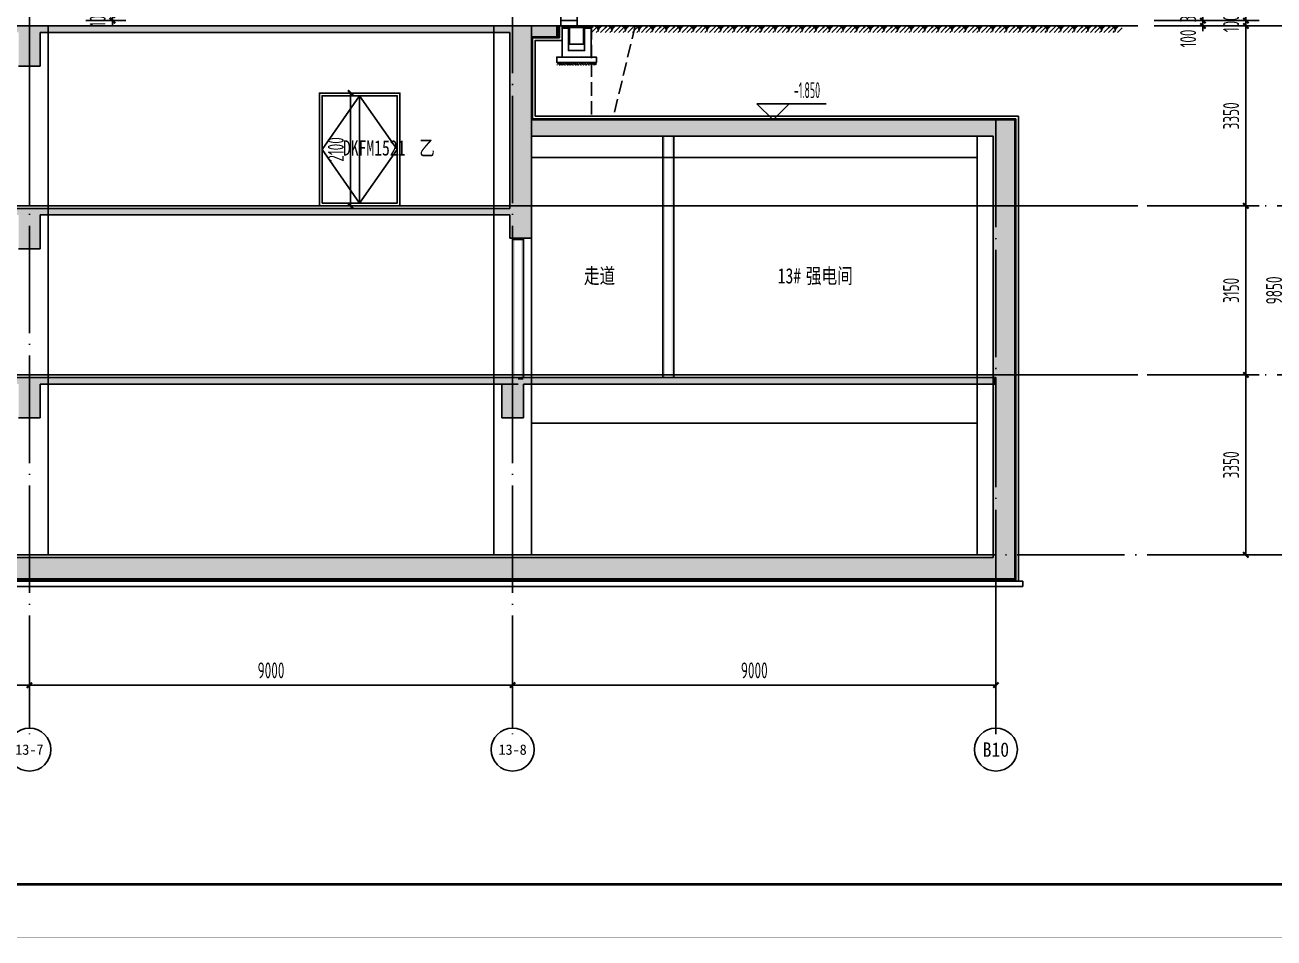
# Model space of a CAD drawing. Extents: x -19968 to 86481, y -139706 to -66979.
# Drawn here: x 48618 to 71880, y -139706 to -122702 of the extents above; entities that cross this region are included whole.
import ezdxf
from ezdxf.enums import TextEntityAlignment as Align

# ---------------------------------------------------------------- set-up
doc = ezdxf.new("R2010")
doc.units = 0
doc.header["$LTSCALE"] = 1000
doc.header["$MEASUREMENT"] = 0
doc.linetypes.add('DASH', pattern=[0.35, 0.25, -0.1])
doc.linetypes.add('DOTE', pattern=[2.42, 2, -0.2, 0.02, -0.2])
for name, color, linetype in [('01-标注_尺寸', 124, 'Continuous'), ('01-标注_标高', 200, 'Continuous'), ('01-标注_轴线坐标', 132, 'Continuous'), ('02-TEXT_房间', 7, 'Continuous'), ('02-TEXT_标注', 130, 'Continuous'), ('02-TEXT_轴号', 7, 'Continuous'), ('05-填充_天正', 26, 'Continuous'), ('A-C_玻璃幕墙', 140, 'Continuous'), ('A-C_门', 150, 'Continuous'), ('A-SUR_保温', 222, 'Continuous'), ('A-SUR_看线', 231, 'Continuous'), ('A-SUR_面层', 191, 'Continuous'), ('A-TECH_结构', 21, 'Continuous'), ('A_STR-砌块墙', 121, 'Continuous'), ('A_STR-砼墙', 51, 'Continuous'), ('AXIS_TEXT', 7, 'Continuous'), ('PUB_WALL', 9, 'Continuous'), ('构造物', 145, 'Continuous')]:
    doc.layers.add(name, color=color, linetype=linetype)
doc.layers.add('04-不打印_辅助线', color=165, linetype='Continuous', plot=False)
doc.layers.add('DIM_MODI', color=2, linetype='Continuous', plot=False)
doc.styles.add('_TCH_AXIS', font='STXIHEI_0.TTF', dxfattribs={"width": 0.75})
doc.styles.add('_TCH_DIM', font='ros1.shx', dxfattribs={"width": 0.75, "bigfont": 'jd.shx'})
doc.styles.add('_TCH_DIM_T3', font='ros1.shx', dxfattribs={"width": 0.705882, "bigfont": 'jd.shx'})
doc.styles.add('COMPLEX', font='COMPLEX')
doc.styles.get("Standard").update_dxf_attribs({"font": 'STXIHEI_0.TTF', "width": 0.75})
doc.dimstyles.new('_TCH_ARCH&&100', dxfattribs={"dimtxt": 297.5, "dimasz": 100, "dimexe": 250, "dimexo": 300, "dimgap": 126.25, "dimtad": 1, "dimdec": 0, "dimzin": 0, "dimdsep": 46, "dimtxsty": '_TCH_DIM_T3', "dimblk": 'ARCHTICK', "dimcen": 0.09, "dimclrt": 7, "dimazin": 2, "dimtfac": 1, "dimtdec": 0, "dimtix": 1, "dimtmove": 2, "dimatfit": 3, "dimfxl": 0, "dimtolj": 1, "dimtzin": 0, "dimarcsym": 0})
pattern_1 = [(45, (4697.017, 670), (-17.96051, 17.96051), []), (45, (4714.977, 670), (-17.96051, 17.96051), [12.7, -6.35])]

# ---------------------------------------------------------------- blocks, each defined once
blk = doc.blocks.new('图框-A1+1-4')
for points, const_width in [([(0, 0), (1051, 0), (1051, 594), (0, 594)], 0.05), ([(976, 584), (25, 584), (25, 10), (976, 10)], 0.5)]:
    blk.add_lwpolyline(points, close=True, dxfattribs=dict(const_width=const_width))
blk = doc.blocks.new('dartt')
at = {"transparency": 33554641}
h = blk.add_hatch(dxfattribs=at)
h.set_pattern_fill('ANSI32', color=26)
h.set_pattern_definition([(45, (1294.211, 122.3605), (-3.367596, 3.367596), []), (45, (1296.4563, 122.3605), (-3.367596, 3.367596), [])])
edge = h.paths.add_edge_path()
edge.add_arc((0, 21), 4, 0, 90)
edge.add_line((0, 25), (0, 0))
edge.add_line((0, 0), (25, 0))
edge.add_arc((21, 0), 4, 0, 90)
edge.add_line((21, 4), (4, 4))
edge.add_line((4, 4), (4, 21))
blk.add_lwpolyline([(0, 25), (0, 0), (25, 0)])
blk.add_lwpolyline([(0, 25), (0, 25, -0.414214), (4, 21), (4, 4), (21, 4, -0.414214), (25, 0), (25, 0)], format="xyb")
blk = doc.blocks.new('$LinePat$素土夯实')
at = {"color": 0}
for p, q in [((0, -210), (210, 0)), ((120, -300), (420, 0)), ((420, 0), (608, -188)), ((495, -300), (795, 0)), ((615, 0), (705, -90)), ((210, -210), (300, -300)), ((315, -105), (502, -293)), ((705, -300), (795, -210))]:
    blk.add_line(p, q, dxfattribs=at)
blk = doc.blocks.new('drsrtg')
at = {"layer": '05-填充_天正'}
h = blk.add_hatch(dxfattribs=at)
h.set_pattern_fill('ANSI33', color=256, scale=8)
h.set_pattern_definition([(45, (4711.517, 670), (-17.96051, 17.96051), []), (45, (4729.477, 670), (-17.96051, 17.96051), [12.7, -6.35])])
h.paths.add_polyline_path([(-608, 580), (-608, 550), (-513, 550), (-513, 580)])
h = blk.add_hatch(dxfattribs=at)
h.set_pattern_fill('ANSI33', color=256, scale=8)
h.set_pattern_definition(pattern_1)
h.paths.add_polyline_path([(-448, 550), (-448, 580), (-498, 580), (-498, 550)])
h = blk.add_hatch(dxfattribs=at)
h.set_pattern_fill('ANSI33', color=256, scale=8)
h.set_pattern_definition(pattern_1)
h.paths.add_polyline_path([(-383, 550), (-383, 580), (-433, 580), (-433, 550)])
h = blk.add_hatch(dxfattribs=at)
h.set_pattern_fill('ANSI33', color=256, scale=8)
h.set_pattern_definition(pattern_1)
h.paths.add_polyline_path([(-318, 550), (-318, 580), (-368, 580), (-368, 550)])
h = blk.add_hatch(dxfattribs=at)
h.set_pattern_fill('ANSI33', color=256, scale=8)
h.set_pattern_definition(pattern_1)
h.paths.add_polyline_path([(-253, 550), (-253, 580), (-303, 580), (-303, 550)])
h = blk.add_hatch(dxfattribs=at)
h.set_pattern_fill('ANSI33', color=256, scale=8)
h.set_pattern_definition([(45, (4721.517, 670), (-17.96051, 17.96051), []), (45, (4739.477, 670), (-17.96051, 17.96051), [12.7, -6.35])])
h.paths.add_polyline_path([(-108, 550), (-108, 580), (-238, 580), (-238, 550)])
blk.add_lwpolyline([(-500, 550), (-500, 240), (-240, 240), (-240, 550)], dxfattribs=at)
at = {"layer": 'A-SUR_面层'}
for p, q in [((-108, 580), (-608, 580)), ((-608, 550), (-608, 580)), ((-108, 550), (-608, 550)), ((-513, 550), (-513, 580)), ((-498, 550), (-498, 580)), ((-448, 550), (-448, 580)), ((-433, 550), (-433, 580)), ((-383, 550), (-383, 580)), ((-368, 550), (-368, 580)), ((-318, 550), (-318, 580)), ((-303, 550), (-303, 580)), ((-253, 550), (-253, 580)), ((-238, 550), (-238, 580)), ((-108, 550), (-108, 580))]:
    blk.add_line(p, q, dxfattribs=at)
at = {"layer": 'A_STR-砌块墙'}
for points in [[(-640, 540), (-520, 540), (-520, 120), (-220, 120), (-220, 540), (-100, 540), (-100, 0), (-640, 0), (-640, 540)], [(-100, 0), (-740, 0), (-740, -100), (0, -100), (0, 0), (-520, 0)]]:
    blk.add_lwpolyline(points, dxfattribs=at)
at = {"layer": 'A-SUR_看线', "xscale": -0.1861635220123852, "yscale": 0.1666666666666667, "zscale": 0.1666666666666667}
for p in [(-592, -100), (-444, -100), (-296, -100), (-148, -100), (0, -100)]:
    blk.add_blockref('$LinePat$素土夯实', p, dxfattribs=at)
at = {"layer": '构造物', "linetype": 'DASH', "ltscale": 0.2}
blk.add_blockref('dartt', (-620, 540), dxfattribs=at)
at = {"layer": '构造物', "linetype": 'DASH', "ltscale": 0.2, "xscale": -1}
blk.add_blockref('dartt', (-100, 540), dxfattribs=at)
blk = doc.blocks.new('_AXISO')
blk.add_circle((0, 0), 0.5)
at = {"layer": 'AXIS_TEXT', "style": 'COMPLEX', "width": 1.041667}
blk.add_attdef('A', text='', height=0.56, dxfattribs=at).set_placement((-0.25, -0.28), (0.25, -0.28), align=Align.FIT)
blk = doc.blocks.new('_ArchTick')
at = {"color": 0, "linetype": 'ByBlock', "const_width": 0.4}
blk.add_lwpolyline([(-0.5, -0.5), (0.5, 0.5)], dxfattribs=at)
blk = doc.blocks.new('*D67')
at = {"layer": '01-标注_轴线坐标', "color": 0, "lineweight": -2, "transparency": 16777216}
for p, q in [((39700, -134253), (39700, -135247)), ((48700, -134253), (48700, -135247)), ((39700, -134997), (48700, -134997))]:
    blk.add_line(p, q, dxfattribs=at)
at = {"layer": 'Defpoints', "color": 0, "transparency": 16777216}
for p in [(39700, -133953), (48700, -133953), (48700, -134997)]:
    blk.add_point(p, dxfattribs=at)
at = {"layer": '01-标注_轴线坐标', "color": 0, "lineweight": -2, "transparency": 16777216, "xscale": 100, "yscale": 100, "zscale": 100, "rotation": 180}
blk.add_blockref('_ArchTick', (39700, -134997), dxfattribs=at)
at = {"layer": '01-标注_轴线坐标', "color": 0, "lineweight": -2, "transparency": 16777216, "xscale": 100, "yscale": 100, "zscale": 100}
blk.add_blockref('_ArchTick', (48700, -134997), dxfattribs=at)
at = {"layer": '01-标注_轴线坐标', "color": 7, "transparency": 16777216, "insert": (44200, -134722), "char_height": 297.5, "attachment_point": 5, "style": '_TCH_DIM_T3'}
blk.add_mtext('\\A1;9000', dxfattribs=at)
blk = doc.blocks.new('*D68')
at = {"layer": '01-标注_轴线坐标', "color": 0, "lineweight": -2, "transparency": 16777216}
for p, q in [((48700, -134253), (48700, -135247)), ((57700, -134253), (57700, -135247)), ((48700, -134997), (57700, -134997))]:
    blk.add_line(p, q, dxfattribs=at)
at = {"layer": 'Defpoints', "color": 0, "transparency": 16777216}
for p in [(48700, -133953), (57700, -133953), (57700, -134997)]:
    blk.add_point(p, dxfattribs=at)
at = {"layer": '01-标注_轴线坐标', "color": 0, "lineweight": -2, "transparency": 16777216, "xscale": 100, "yscale": 100, "zscale": 100, "rotation": 180}
blk.add_blockref('_ArchTick', (48700, -134997), dxfattribs=at)
at = {"layer": '01-标注_轴线坐标', "color": 0, "lineweight": -2, "transparency": 16777216, "xscale": 100, "yscale": 100, "zscale": 100}
blk.add_blockref('_ArchTick', (57700, -134997), dxfattribs=at)
at = {"layer": '01-标注_轴线坐标', "color": 7, "transparency": 16777216, "insert": (53200, -134722), "char_height": 297.5, "attachment_point": 5, "style": '_TCH_DIM_T3'}
blk.add_mtext('\\A1;9000', dxfattribs=at)
blk = doc.blocks.new('*D69')
at = {"layer": '01-标注_轴线坐标', "color": 0, "lineweight": -2, "transparency": 16777216}
for p, q in [((57700, -134253), (57700, -135247)), ((66700, -134253), (66700, -135247)), ((57700, -134997), (66700, -134997))]:
    blk.add_line(p, q, dxfattribs=at)
at = {"layer": 'Defpoints', "color": 0, "transparency": 16777216}
for p in [(57700, -133953), (66700, -133953), (66700, -134997)]:
    blk.add_point(p, dxfattribs=at)
at = {"layer": '01-标注_轴线坐标', "color": 0, "lineweight": -2, "transparency": 16777216, "xscale": 100, "yscale": 100, "zscale": 100, "rotation": 180}
blk.add_blockref('_ArchTick', (57700, -134997), dxfattribs=at)
at = {"layer": '01-标注_轴线坐标', "color": 0, "lineweight": -2, "transparency": 16777216, "xscale": 100, "yscale": 100, "zscale": 100}
blk.add_blockref('_ArchTick', (66700, -134997), dxfattribs=at)
at = {"layer": '01-标注_轴线坐标', "color": 7, "transparency": 16777216, "insert": (62200, -134722), "char_height": 297.5, "attachment_point": 5, "style": '_TCH_DIM_T3'}
blk.add_mtext('\\A1;9000', dxfattribs=at)
blk = doc.blocks.new('*D70')
at = {"layer": '01-标注_轴线坐标', "color": 0, "lineweight": -2, "transparency": 16777216}
for p, q in [((69645, -129220), (71605, -129220)), ((71355, -132570), (71355, -129220)), ((69645, -132570), (71605, -132570))]:
    blk.add_line(p, q, dxfattribs=at)
at = {"layer": 'Defpoints', "color": 0, "transparency": 16777216}
for p in [(69345, -129220), (71355, -129220), (69345, -132570)]:
    blk.add_point(p, dxfattribs=at)
at = {"layer": '01-标注_轴线坐标', "color": 0, "lineweight": -2, "transparency": 16777216, "xscale": 100, "yscale": 100, "zscale": 100}
for p, rotation in [((71355, -129220), 90), ((71355, -132570), 270)]:
    blk.add_blockref('_ArchTick', p, dxfattribs=dict(at, rotation=rotation))
at = {"layer": '01-标注_轴线坐标', "color": 7, "transparency": 16777216, "insert": (71080, -130895), "char_height": 297.5, "attachment_point": 5, "rotation": 90, "style": '_TCH_DIM_T3'}
blk.add_mtext('\\A1;3350', dxfattribs=at)
blk = doc.blocks.new('*D71')
at = {"layer": '01-标注_轴线坐标', "color": 0, "lineweight": -2, "transparency": 16777216}
for p, q in [((69645, -126070), (71605, -126070)), ((71355, -129220), (71355, -126070)), ((69645, -129220), (71605, -129220))]:
    blk.add_line(p, q, dxfattribs=at)
at = {"layer": 'Defpoints', "color": 0, "transparency": 16777216}
for p in [(69345, -126070), (71355, -126070), (69345, -129220)]:
    blk.add_point(p, dxfattribs=at)
at = {"layer": '01-标注_轴线坐标', "color": 0, "lineweight": -2, "transparency": 16777216, "xscale": 100, "yscale": 100, "zscale": 100}
for p, rotation in [((71355, -126070), 90), ((71355, -129220), 270)]:
    blk.add_blockref('_ArchTick', p, dxfattribs=dict(at, rotation=rotation))
at = {"layer": '01-标注_轴线坐标', "color": 7, "transparency": 16777216, "insert": (71080, -127645), "char_height": 297.5, "attachment_point": 5, "rotation": 90, "style": '_TCH_DIM_T3'}
blk.add_mtext('\\A1;3150', dxfattribs=at)
blk = doc.blocks.new('*D72')
at = {"layer": '01-标注_轴线坐标', "color": 0, "lineweight": -2, "transparency": 16777216}
for p, q in [((69645, -122720), (71605, -122720)), ((71355, -126070), (71355, -122720)), ((69645, -126070), (71605, -126070))]:
    blk.add_line(p, q, dxfattribs=at)
at = {"layer": 'Defpoints', "color": 0, "transparency": 16777216}
for p in [(69345, -122720), (71355, -122720), (69345, -126070)]:
    blk.add_point(p, dxfattribs=at)
at = {"layer": '01-标注_轴线坐标', "color": 0, "lineweight": -2, "transparency": 16777216, "xscale": 100, "yscale": 100, "zscale": 100}
for p, rotation in [((71355, -122720), 90), ((71355, -126070), 270)]:
    blk.add_blockref('_ArchTick', p, dxfattribs=dict(at, rotation=rotation))
at = {"layer": '01-标注_轴线坐标', "color": 7, "transparency": 16777216, "insert": (71080, -124395), "char_height": 297.5, "attachment_point": 5, "rotation": 90, "style": '_TCH_DIM_T3'}
blk.add_mtext('\\A1;3350', dxfattribs=at)
blk = doc.blocks.new('*D73')
at = {"layer": '01-标注_轴线坐标', "color": 0, "lineweight": -2, "transparency": 16777216}
for p, q in [((71355, -122620), (71355, -122520)), ((69645, -122620), (71605, -122620)), ((69645, -122720), (71605, -122720)), ((71355, -122720), (71355, -122620)), ((71355, -122720), (71355, -122820))]:
    blk.add_line(p, q, dxfattribs=at)
at = {"layer": 'Defpoints', "color": 0, "transparency": 16777216}
for p in [(69345, -122620), (69345, -122720), (71355, -122620)]:
    blk.add_point(p, dxfattribs=at)
at = {"layer": '01-标注_轴线坐标', "color": 0, "lineweight": -2, "transparency": 16777216, "xscale": 100, "yscale": 100, "zscale": 100}
for p, rotation in [((71355, -122620), 270), ((71355, -122720), 90)]:
    blk.add_blockref('_ArchTick', p, dxfattribs=dict(at, rotation=rotation))
at = {"layer": '01-标注_轴线坐标', "color": 7, "transparency": 16777216, "insert": (71080, -122670), "char_height": 297.5, "attachment_point": 5, "rotation": 90, "style": '_TCH_DIM_T3'}
blk.add_mtext('\\A1;100', dxfattribs=at)
blk = doc.blocks.new('*D77')
at = {"layer": '01-标注_轴线坐标', "color": 0, "lineweight": -2, "transparency": 16777216}
for p, q in [((70445, -122720), (72405, -122720)), ((72155, -132570), (72155, -122720)), ((70445, -132570), (72405, -132570))]:
    blk.add_line(p, q, dxfattribs=at)
at = {"layer": 'Defpoints', "color": 0, "transparency": 16777216}
for p in [(70145, -122720), (72155, -122720), (70145, -132570)]:
    blk.add_point(p, dxfattribs=at)
at = {"layer": '01-标注_轴线坐标', "color": 0, "lineweight": -2, "transparency": 16777216, "xscale": 100, "yscale": 100, "zscale": 100}
for p, rotation in [((72155, -122720), 90), ((72155, -132570), 270)]:
    blk.add_blockref('_ArchTick', p, dxfattribs=dict(at, rotation=rotation))
at = {"layer": '01-标注_轴线坐标', "color": 7, "transparency": 16777216, "insert": (71880, -127645), "char_height": 297.5, "attachment_point": 5, "rotation": 90, "style": '_TCH_DIM_T3'}
blk.add_mtext('\\A1;9850', dxfattribs=at)
blk = doc.blocks.new('*D78')
at = {"layer": '01-标注_轴线坐标', "color": 0, "lineweight": -2, "transparency": 16777216}
for p, q in [((70445, -111920), (72405, -111920)), ((72155, -122720), (72155, -111920)), ((70445, -122720), (72405, -122720))]:
    blk.add_line(p, q, dxfattribs=at)
at = {"layer": 'Defpoints', "color": 0, "transparency": 16777216}
for p in [(70145, -111920), (72155, -111920), (70145, -122720)]:
    blk.add_point(p, dxfattribs=at)
at = {"layer": '01-标注_轴线坐标', "color": 0, "lineweight": -2, "transparency": 16777216, "xscale": 100, "yscale": 100, "zscale": 100}
for p, rotation in [((72155, -111920), 90), ((72155, -122720), 270)]:
    blk.add_blockref('_ArchTick', p, dxfattribs=dict(at, rotation=rotation))
at = {"layer": '01-标注_轴线坐标', "color": 7, "transparency": 16777216, "insert": (71880, -117320), "char_height": 297.5, "attachment_point": 5, "rotation": 90, "style": '_TCH_DIM_T3'}
blk.add_mtext('\\A1;10800', dxfattribs=at)
blk = doc.blocks.new('*D93')
at = {"layer": '01-标注_尺寸', "color": 0, "lineweight": -2, "transparency": 16777216}
for p, q in [((70555, -122620), (70555, -122520)), ((69949, -122620), (70805, -122620)), ((69949, -122720), (70805, -122720)), ((70555, -122720), (70555, -122620)), ((70555, -122720), (70555, -122820))]:
    blk.add_line(p, q, dxfattribs=at)
at = {"layer": 'Defpoints', "color": 0, "transparency": 16777216}
for p in [(69649, -122620), (69649, -122720), (70555, -122620)]:
    blk.add_point(p, dxfattribs=at)
at = {"layer": '01-标注_尺寸', "color": 0, "lineweight": -2, "transparency": 16777216, "xscale": 100, "yscale": 100, "zscale": 100}
for p, rotation in [((70555, -122620), 270), ((70555, -122720), 90)]:
    blk.add_blockref('_ArchTick', p, dxfattribs=dict(at, rotation=rotation))
at = {"layer": '01-标注_尺寸', "color": 7, "transparency": 16777216, "insert": (70280, -122954), "char_height": 297.5, "attachment_point": 5, "rotation": 90, "style": '_TCH_DIM_T3'}
blk.add_mtext('\\A1;100', dxfattribs=at)
blk = doc.blocks.new('*D94')
at = {"layer": '01-标注_尺寸', "color": 0, "lineweight": -2, "transparency": 16777216}
for p, q in [((69949, -122320), (70805, -122320)), ((70555, -122320), (70555, -122220)), ((70555, -122620), (70555, -122320)), ((69949, -122620), (70805, -122620)), ((70555, -122620), (70555, -122720))]:
    blk.add_line(p, q, dxfattribs=at)
at = {"layer": 'Defpoints', "color": 0, "transparency": 16777216}
for p in [(69649, -122320), (70555, -122320), (69649, -122620)]:
    blk.add_point(p, dxfattribs=at)
at = {"layer": '01-标注_尺寸', "color": 0, "lineweight": -2, "transparency": 16777216, "xscale": 100, "yscale": 100, "zscale": 100}
for p, rotation in [((70555, -122320), 270), ((70555, -122620), 90)]:
    blk.add_blockref('_ArchTick', p, dxfattribs=dict(at, rotation=rotation))
at = {"layer": '01-标注_尺寸', "color": 7, "transparency": 16777216, "insert": (70280, -122470), "char_height": 297.5, "attachment_point": 5, "rotation": 90, "style": '_TCH_DIM_T3'}
blk.add_mtext('\\A1;300', dxfattribs=at)
blk = doc.blocks.new('*D173')
at = {"layer": '01-标注_尺寸', "color": 0, "lineweight": -2, "transparency": 16777216}
for p, q in [((49754, -122520), (50496, -122520)), ((50246, -122520), (50246, -122420)), ((50246, -122620), (50246, -122520)), ((49754, -122620), (50496, -122620)), ((50246, -122620), (50246, -122720))]:
    blk.add_line(p, q, dxfattribs=at)
at = {"layer": 'Defpoints', "color": 0, "transparency": 16777216}
for p in [(49454, -122520), (50246, -122520), (49454, -122620)]:
    blk.add_point(p, dxfattribs=at)
at = {"layer": '01-标注_尺寸', "color": 0, "lineweight": -2, "transparency": 16777216, "xscale": 100, "yscale": 100, "zscale": 100}
for p, rotation in [((50246, -122520), 270), ((50246, -122620), 90)]:
    blk.add_blockref('_ArchTick', p, dxfattribs=dict(at, rotation=rotation))
at = {"layer": '01-标注_尺寸', "color": 7, "transparency": 16777216, "insert": (49972, -122570), "char_height": 297.5, "attachment_point": 5, "rotation": 90, "style": '_TCH_DIM_T3'}
blk.add_mtext('\\A1;100', dxfattribs=at)
blk = doc.blocks.new('*D181')
at = {"layer": '01-标注_尺寸', "color": 0, "lineweight": -2, "transparency": 16777216}
for p, q in [((54385, -123970), (54932, -123970)), ((54682, -126070), (54682, -123970)), ((54385, -126070), (54932, -126070))]:
    blk.add_line(p, q, dxfattribs=at)
at = {"layer": 'Defpoints', "color": 0, "transparency": 16777216}
for p in [(54085, -123970), (54682, -123970), (54085, -126070)]:
    blk.add_point(p, dxfattribs=at)
at = {"layer": '01-标注_尺寸', "color": 0, "lineweight": -2, "transparency": 16777216, "xscale": 100, "yscale": 100, "zscale": 100}
for p, rotation in [((54682, -123970), 90), ((54682, -126070), 270)]:
    blk.add_blockref('_ArchTick', p, dxfattribs=dict(at, rotation=rotation))
at = {"layer": '01-标注_尺寸', "color": 7, "transparency": 16777216, "insert": (54407, -125020), "char_height": 297.5, "attachment_point": 5, "rotation": 90, "style": '_TCH_DIM_T3'}
blk.add_mtext('\\A1;2100', dxfattribs=at)
blk = doc.blocks.new('$LinePat$自然土壤')
at = {"color": 0}
for p, q in [((0, -90), (71, -19)), ((0, -300), (211, -89)), ((210, -300), (286, -224)), ((420, -300), (630, -90))]:
    blk.add_line(p, q, dxfattribs=at)
for points in [[(0, 0), (630, 0), (168, -45), (462, -45)], [(168, -45), (462, -45), (252, -132), (378, -132)], [(252, -132), (378, -132), (315, -300)]]:
    blk.add_solid(points, dxfattribs=at)

msp = doc.modelspace()

# ---------------------------------------------------------------- hatches: boundary and pattern name
at = {"layer": '05-填充_天正'}
for points in [[(48766.7, -122799.9), (48900, -122759.9), (48900, -122719.9), (39900, -122719.9), (39900, -122759.9), (39766.7, -122799.9), (39860, -122799.9), (39900, -122839.9), (48500, -122839.9), (48540, -122799.9)], [(48500, -123469.9), (48900, -123469.9), (48900, -122839.9), (48860, -122799.9), (48540, -122799.9), (48500, -122839.9)], [(57916.7, -122826.6), (58050, -122759.9), (58050, -122719.9), (48900, -122719.9), (48900, -122759.9), (48766.7, -122799.9), (48860, -122799.9), (48900, -122839.9), (57650, -122839.9), (57690, -122799.9)], [(57916.7, -124569.9), (58010, -124509.9), (58050, -124469.9), (58050, -122919.9), (58010, -122879.9), (57916.7, -122826.6), (57690, -122799.9), (57650, -122839.9), (57650, -124469.9), (57690, -124469.9)], [(58550, -122919.9), (58550, -122719.9), (58050, -122719.9), (58050, -122759.9), (57916.7, -122826.6), (58010, -122879.9), (58050, -122919.9)], [(57783.3, -126159.9), (58010, -126119.9), (58050, -126119.9), (58050, -124769.9), (58010, -124729.9), (57916.7, -124569.9), (57690, -124469.9), (57650, -124469.9), (57650, -126119.9), (57690, -126159.9)], [(60600, -124769.9), (60600, -124469.9), (58050, -124469.9), (58010, -124509.9), (57916.7, -124569.9), (58010, -124729.9), (58050, -124769.9)], [(66690, -124729.9), (67010, -124509.9), (67050, -124469.9), (60600, -124469.9), (60600, -124769.9), (66650, -124769.9)], [(66650, -132619.9), (67050, -133019.9), (67050, -124469.9), (67010, -124509.9), (66690, -124729.9), (66650, -124769.9)], [(48766.7, -126199.9), (48900, -126159.9), (48900, -126119.9), (39900, -126119.9), (39900, -126159.9), (39766.7, -126199.9), (39860, -126199.9), (39900, -126239.9), (48500, -126239.9), (48540, -126199.9)], [(48500, -126869.9), (48900, -126869.9), (48900, -126239.9), (48860, -126199.9), (48540, -126199.9), (48500, -126239.9)], [(57783.3, -126159.9), (57690, -126159.9), (57650, -126119.9), (48900, -126119.9), (48900, -126159.9), (48766.7, -126199.9), (48860, -126199.9), (48900, -126239.9), (57650, -126239.9), (57690, -126199.9)], [(57650, -126669.9), (58050, -126669.9), (58050, -126119.9), (58010, -126119.9), (57783.3, -126159.9), (57690, -126199.9), (57650, -126239.9)], [(48766.7, -129349.9), (48900, -129309.9), (48900, -129269.9), (39900, -129269.9), (39900, -129309.9), (39766.7, -129349.9), (39860, -129349.9), (39900, -129389.9), (48500, -129389.9), (48540, -129349.9)], [(57800, -129389.9), (57800, -129269.9), (48900, -129269.9), (48900, -129309.9), (48766.7, -129349.9), (48860, -129349.9), (48900, -129389.9)], [(57766.7, -129349.9), (57900, -129309.9), (57900, -129269.9), (57800, -129269.9), (57800, -129389.9), (57500, -129389.9), (57540, -129349.9)], [(60600, -129389.9), (60600, -129269.9), (57900, -129269.9), (57900, -129309.9), (57766.7, -129349.9), (57860, -129349.9), (57900, -129389.9)], [(66700, -129389.9), (66700, -129269.9), (60600, -129269.9), (60600, -129389.9)], [(48500, -130019.9), (48900, -130019.9), (48900, -129389.9), (48860, -129349.9), (48540, -129349.9), (48500, -129389.9)], [(57500, -130019.9), (57900, -130019.9), (57900, -129389.9), (57860, -129349.9), (57540, -129349.9), (57500, -129389.9)], [(67050, -133019.9), (66650, -132619.9), (39700, -132619.9), (39700, -133019.9)]]:
    msp.add_hatch(color=256, dxfattribs=at).paths.add_polyline_path(points)
at = {"layer": 'PUB_WALL'}
for points in [[(48900, -122719.9), (39900, -122719.9), (39900, -122759.9), (48900, -122759.9)], [(48900, -123469.9), (48900, -122839.9), (48860, -122799.9), (48860, -123469.9)], [(57650, -122839.9), (48900, -122839.9), (48860, -122799.9), (57690, -122799.9)], [(58050, -122719.9), (48900, -122719.9), (48900, -122759.9), (58050, -122759.9)], [(57650, -124469.9), (57650, -122839.9), (57690, -122799.9), (57690, -124469.9)], [(58550, -122719.9), (58050, -122719.9), (58050, -122759.9), (58550, -122759.9)], [(58550, -122919.9), (58550, -122719.9), (58510, -122719.9), (58510, -122919.9)], [(58050, -124469.9), (58050, -122919.9), (58010, -122879.9), (58010, -124509.9)], [(58550, -122919.9), (58050, -122919.9), (58010, -122879.9), (58550, -122879.9)], [(48500, -123469.9), (48900, -123469.9), (48900, -123429.9), (48500, -123429.9)], [(57650, -126119.9), (57650, -124469.9), (57690, -124469.9), (57690, -126159.9)], [(60600, -124469.9), (58050, -124469.9), (58010, -124509.9), (60600, -124509.9)], [(67050, -124469.9), (60600, -124469.9), (60600, -124509.9), (67010, -124509.9)], [(67050, -133019.9), (67050, -124469.9), (67010, -124509.9), (67010, -132979.9)], [(58050, -126119.9), (58050, -124769.9), (58010, -124729.9), (58010, -126119.9)], [(60600, -124769.9), (58050, -124769.9), (58010, -124729.9), (60600, -124729.9)], [(60500, -129269.9), (60500, -124769.9), (60540, -124769.9), (60540, -129269.9)], [(66650, -124769.9), (60600, -124769.9), (60600, -124729.9), (66690, -124729.9)], [(60700, -129269.9), (60700, -124769.9), (60660, -124769.9), (60660, -129269.9)], [(66650, -132619.9), (66650, -124769.9), (66690, -124729.9), (66690, -132659.9)], [(48900, -126119.9), (39900, -126119.9), (39900, -126159.9), (48900, -126159.9)], [(57650, -126239.9), (48900, -126239.9), (48860, -126199.9), (57690, -126199.9)], [(48900, -126869.9), (48900, -126239.9), (48860, -126199.9), (48860, -126869.9)], [(57650, -126119.9), (48900, -126119.9), (48900, -126159.9), (57690, -126159.9)], [(57650, -126669.9), (57650, -126239.9), (57690, -126199.9), (57690, -126669.9)], [(58050, -126669.9), (58050, -126119.9), (58010, -126119.9), (58010, -126669.9)], [(57650, -126669.9), (58050, -126669.9), (58050, -126629.9), (57650, -126629.9)], [(57700, -129269.9), (57700, -126669.9), (57740, -126669.9), (57740, -129269.9)], [(57700, -126669.9), (57900, -126669.9), (57900, -126709.9), (57700, -126709.9)], [(57900, -129269.9), (57900, -126669.9), (57860, -126669.9), (57860, -129269.9)], [(48500, -126869.9), (48900, -126869.9), (48900, -126829.9), (48500, -126829.9)], [(48900, -129269.9), (39900, -129269.9), (39900, -129309.9), (48900, -129309.9)], [(57800, -129269.9), (48900, -129269.9), (48900, -129309.9), (57800, -129309.9)], [(57900, -129269.9), (57800, -129269.9), (57800, -129309.9), (57900, -129309.9)], [(60600, -129269.9), (57900, -129269.9), (57900, -129309.9), (60600, -129309.9)], [(66700, -129269.9), (60600, -129269.9), (60600, -129309.9), (66700, -129309.9)], [(66700, -129389.9), (66700, -129269.9), (66660, -129269.9), (66660, -129389.9)], [(48900, -130019.9), (48900, -129389.9), (48860, -129349.9), (48860, -130019.9)], [(57800, -129389.9), (48900, -129389.9), (48860, -129349.9), (57800, -129349.9)], [(57500, -130019.9), (57500, -129389.9), (57540, -129349.9), (57540, -130019.9)], [(57500, -129389.9), (57800, -129389.9), (57800, -129349.9), (57540, -129349.9)], [(57900, -130019.9), (57900, -129389.9), (57860, -129349.9), (57860, -130019.9)], [(60600, -129389.9), (57900, -129389.9), (57860, -129349.9), (60600, -129349.9)], [(66700, -129389.9), (60600, -129389.9), (60600, -129349.9), (66700, -129349.9)], [(48500, -130019.9), (48900, -130019.9), (48900, -129979.9), (48500, -129979.9)], [(57500, -130019.9), (57900, -130019.9), (57900, -129979.9), (57500, -129979.9)], [(66650, -132619.9), (39700, -132619.9), (39700, -132659.9), (66690, -132659.9)], [(67050, -133019.9), (39700, -133019.9), (39700, -132979.9), (67010, -132979.9)]]:
    msp.add_hatch(color=256, dxfattribs=at).paths.add_polyline_path(points)

# ---------------------------------------------------------------- linework, layer by layer
at = {"layer": '01-标注_标高'}
for p, q in [((62550, -124469.9), (62250, -124169.9)), ((62250, -124169.9), (63539, -124169.9)), ((62550, -124469.9), (62850, -124169.9))]:
    msp.add_line(p, q, dxfattribs=at)
at = {"layer": '01-标注_轴线坐标'}
for p, q in [((48700, -133721), (48700, -135797)), ((57700, -133721), (57700, -135797)), ((66700, -133721), (66700, -135797))]:
    msp.add_line(p, q, dxfattribs=at)
msp.add_circle((66700, -136197), 400, dxfattribs=at)
at = {"layer": '04-不打印_辅助线'}
for points in [[(-6372.5, -122719.9), (69344.6, -122719.9)], [(-6372.5, -126069.9), (69344.6, -126069.9)], [(-6372.5, -129219.9), (69344.6, -129219.9)]]:
    msp.add_lwpolyline(points, dxfattribs=at)
at = {"layer": 'A-C_玻璃幕墙'}
msp.add_lwpolyline([(58600, -111919.9), (58600, -122719.9)], dxfattribs=at)
at = {"layer": 'A-C_门'}
for points in [[(54100, -126069.9), (55600, -126069.9), (55600, -123969.9), (54100, -123969.9)], [(54150, -126019.9), (55550, -126019.9), (55550, -124019.9), (54150, -124019.9)]]:
    msp.add_lwpolyline(points, close=True, dxfattribs=at)
for points in [[(54850, -124019.9), (54150, -125019.9), (54850, -126019.9)], [(54850, -126019.9), (54850, -124019.9)], [(54850, -124019.9), (55550, -125019.9), (54850, -126019.9)]]:
    msp.add_lwpolyline(points, dxfattribs=at)
at = {"layer": 'A-SUR_保温'}
for p, q in [((67120, -124399.9), (67120, -133059.9)), ((67070, -124449.9), (67070, -133059.9)), ((48900, -126069.9), (39900, -126069.9)), ((57650, -126069.9), (48900, -126069.9)), ((48900, -129219.9), (39900, -129219.9)), ((57700, -129219.9), (48900, -129219.9)), ((60500, -129219.9), (57900, -129219.9)), ((66700, -129219.9), (60700, -129219.9)), ((66650, -132569.9), (39800, -132569.9)), ((-3954, -133039.9), (67070, -133039.9))]:
    msp.add_line(p, q, dxfattribs=at)
for points in [[(58570, -122719.9), (58570, -122939.9), (58070, -122939.9), (58070, -124449.9), (67070, -124449.9)], [(58620, -122719.9), (58620, -122989.9), (58120, -122989.9), (58120, -124399.9), (67120, -124399.9)], [(-4034, -133059.9), (67200, -133059.9)], [(-4034, -133159.9), (67200, -133159.9)], [(67200, -133059.9), (67200, -133159.9)]]:
    msp.add_lwpolyline(points, dxfattribs=at)
at = {"layer": 'A-SUR_保温', "linetype": 'DASH'}
for points in [[(59170, -122719.9), (59170, -124399.9)], [(59981.9, -122719.9), (59578.3, -124399.9)]]:
    msp.add_lwpolyline(points, dxfattribs=at)
at = {"layer": 'A-SUR_看线'}
for points in [[(58900, -110729.9), (58900, -122719.9)], [(58900, -122719.9), (58900, -122619.9), (58600, -122619.9), (58600, -122719.9)], [(48700, -126069.9), (48700, -123469.9)]]:
    msp.add_lwpolyline(points, dxfattribs=at)
at = {"layer": 'A-SUR_面层'}
for points in [[(-400, -126069.9), (57800, -126069.9)], [(-3634, -129219.9), (66700, -129219.9)], [(39750, -132569.9), (66700, -132569.9)]]:
    msp.add_lwpolyline(points, dxfattribs=at)
at = {"layer": 'A-TECH_结构'}
for p, q in [((49050, -132569.9), (49050, -122719.9)), ((57350, -132569.9), (57350, -122719.9)), ((58050, -132569.9), (58050, -122719.9)), ((66350, -132569.9), (66350, -124769.9)), ((67050, -132569.9), (67050, -124769.9)), ((66350, -125169.9), (58050, -125169.9))]:
    msp.add_line(p, q, dxfattribs=at)
msp.add_lwpolyline([(58050, -130119.9), (66350, -130119.9)], dxfattribs=at)
at = {"layer": 'A_STR-砌块墙'}
for p, q in [((60500, -129269.9), (60500, -124769.9)), ((60700, -129269.9), (60700, -124769.9)), ((57700, -129269.9), (57700, -126669.9)), ((57700, -126669.9), (57900, -126669.9)), ((57900, -129269.9), (57900, -126669.9))]:
    msp.add_line(p, q, dxfattribs=at)
msp.add_lwpolyline([(59160, -122719.9), (69050, -122719.9)], dxfattribs=at)
at = {"layer": 'A_STR-砼墙'}
for p, q in [((48900, -122719.9), (39900, -122719.9)), ((58050, -122719.9), (48900, -122719.9)), ((58550, -122719.9), (58050, -122719.9)), ((58550, -122919.9), (58550, -122719.9)), ((48900, -123469.9), (48900, -122839.9)), ((57650, -122839.9), (48900, -122839.9)), ((57650, -124469.9), (57650, -122839.9)), ((58050, -124469.9), (58050, -122919.9)), ((58550, -122919.9), (58050, -122919.9)), ((48500, -123469.9), (48900, -123469.9)), ((57650, -126119.9), (57650, -124469.9)), ((60600, -124469.9), (58050, -124469.9)), ((67050, -124469.9), (60600, -124469.9)), ((67050, -133019.9), (67050, -124469.9)), ((58050, -126119.9), (58050, -124769.9)), ((60600, -124769.9), (58050, -124769.9)), ((66650, -124769.9), (60600, -124769.9)), ((66650, -132619.9), (66650, -124769.9)), ((48900, -126119.9), (39900, -126119.9)), ((57650, -126119.9), (48900, -126119.9)), ((57650, -126239.9), (48900, -126239.9)), ((48900, -126869.9), (48900, -126239.9)), ((57650, -126669.9), (57650, -126239.9)), ((58050, -126669.9), (58050, -126119.9)), ((57650, -126669.9), (58050, -126669.9)), ((48500, -126869.9), (48900, -126869.9)), ((48900, -129269.9), (39900, -129269.9)), ((57800, -129269.9), (48900, -129269.9)), ((57900, -129269.9), (57800, -129269.9)), ((60600, -129269.9), (57900, -129269.9)), ((66700, -129269.9), (60600, -129269.9)), ((66700, -129389.9), (66700, -129269.9)), ((48900, -130019.9), (48900, -129389.9)), ((57800, -129389.9), (48900, -129389.9)), ((57500, -130019.9), (57500, -129389.9)), ((57500, -129389.9), (57800, -129389.9)), ((57900, -130019.9), (57900, -129389.9)), ((60600, -129389.9), (57900, -129389.9)), ((66700, -129389.9), (60600, -129389.9)), ((48500, -130019.9), (48900, -130019.9)), ((57500, -130019.9), (57900, -130019.9)), ((66650, -132619.9), (39700, -132619.9)), ((67050, -133019.9), (39700, -133019.9))]:
    msp.add_line(p, q, dxfattribs=at)
at = {"layer": 'DIM_MODI', "color": 24, "linetype": 'DOTE'}
for p, q in [((76355.8, -126069.9), (-8672.4, -126069.9)), ((76355.8, -129219.9), (-8672.4, -129219.9)), ((76355.8, -132569.9), (-8672.4, -132569.9))]:
    msp.add_line(p, q, dxfattribs=at)
at = {"layer": 'DIM_MODI', "color": 2}
msp.add_line((58050, -129218.9), (60500, -129218.9), dxfattribs=at)
at = {"layer": 'DIM_MODI', "color": 24, "linetype": 'DOTE'}
for points in [[(48700, -111919.9), (48700, -135908.1)], [(57700, -111919.9), (57700, -135908.1)], [(66700, -124469.9), (66700, -135908.1)]]:
    msp.add_lwpolyline(points, dxfattribs=at)

# ---------------------------------------------------------------- block references
at = {"xscale": 100, "yscale": 100, "zscale": 100}
msp.add_blockref('图框-A1+1-4', (-18622, -139704), dxfattribs=at)
msp.add_blockref('drsrtg', (59260, -123299.9))
at = {"layer": '01-标注_轴线坐标'}
ref = msp.add_blockref('_AXISO', (48700, -136197), dxfattribs=dict(at, xscale=800, yscale=800, zscale=800))
ref.add_attrib('A', '13-7', dxfattribs={"layer": '02-TEXT_轴号', "height": 193.6, "style": '_TCH_AXIS', "width": 1.355782}).set_placement((48437.3, -136293.8), (48962.7, -136293.8), align=Align.FIT)
ref = msp.add_blockref('_AXISO', (57700, -136197), dxfattribs=dict(at, xscale=800, yscale=800, zscale=800))
ref.add_attrib('A', '13-8', dxfattribs={"layer": '02-TEXT_轴号', "height": 193.6, "style": '_TCH_AXIS', "width": 1.355782}).set_placement((57437.3, -136293.8), (57962.7, -136293.8), align=Align.FIT)
at = {"layer": '05-填充_天正', "xscale": 0.4021164021166829, "yscale": 0.4, "zscale": 0.4, "rotation": 359.9999999999553}
for p in [(59170, -122719.9), (59423.3, -122719.9), (59676.7, -122719.9), (59930, -122719.9), (60183.3, -122719.9), (60436.7, -122719.9), (60690, -122719.9), (60943.3, -122719.9), (61196.7, -122719.9), (61450, -122719.9), (61703.3, -122719.9), (61956.7, -122719.9), (62210, -122719.9), (62463.3, -122719.9), (62716.7, -122719.9), (62970, -122719.9), (63223.3, -122719.9), (63476.7, -122719.9), (63730, -122719.9), (63983.3, -122719.9), (64236.7, -122719.9), (64490, -122719.9), (64743.3, -122719.9), (64996.7, -122719.9), (65250, -122719.9), (65503.3, -122719.9), (65756.7, -122719.9), (66010, -122719.9), (66263.3, -122719.9), (66516.7, -122719.9), (66770, -122719.9), (67023.3, -122719.9), (67276.7, -122719.9), (67530, -122719.9), (67783.3, -122719.9), (68036.7, -122719.9), (68290, -122719.9), (68543.3, -122719.9), (68796.7, -122719.9)]:
    msp.add_blockref('$LinePat$自然土壤', p, dxfattribs=at)

# ---------------------------------------------------------------- texts
at = {"layer": '02-TEXT_房间', "width": 0.75}
for s, p in [('走道', (59026.5, -127516.4)), ('13#', (62636, -127516.4)), ('强电间', (63159.9, -127516.4))]:
    msp.add_text(s, height=285.43, dxfattribs=at).set_placement(p)
at = {"layer": '02-TEXT_标注', "style": '_TCH_DIM', "width": 0.529412}
msp.add_text('-1.850', height=297.5, dxfattribs=at).set_placement((62936.8, -124064.9))
at = {"layer": '02-TEXT_轴号', "style": '_TCH_AXIS', "width": 0.894737}
msp.add_text('B10', height=269.5, dxfattribs=at).set_placement((66454.6, -136331.7), (66945.4, -136331.7), align=Align.FIT)
at = {"layer": '04-不打印_辅助线', "width": 0.75}
for s, height, p in [('DKFM1521', 285.43, (54539.5, -125133.2)), ('乙', 285.4, (55959.5, -125133.2))]:
    msp.add_text(s, height=height, dxfattribs=at).set_placement(p)

# ---------------------------------------------------------------- dimensions: what is measured, and where the dimension line sits
at = {"layer": '01-标注_尺寸'}
for p1, p2, distance, picture, middle in [((49454, -122619.9), (49454, -122519.9), -792.5, '*D173', (49971.5, -122569.9)), ((69649, -122619.9), (69649, -122319.9), -905.6, '*D94', (70279.6, -122469.9)), ((54085, -126069.9), (54085, -123969.9), -597, '*D181', (54407, -125019.9))]:
    dim = msp.add_aligned_dim(p1=p1, p2=p2, distance=distance, dimstyle='_TCH_ARCH&&100', dxfattribs=at)
    dim.commit()
    dim.dimension.update_dxf_attribs({"geometry": picture, "text_midpoint": middle})
dim = msp.add_linear_dim(base=(70554.6, -122619.9), p1=(69649, -122719.9), p2=(69649, -122619.9), angle=90, dimstyle='_TCH_ARCH&&100', dxfattribs=at)
dim.commit()
dim.dimension.update_dxf_attribs({"geometry": '*D93', "text_midpoint": (70279.6, -122953.8), "dimtype": 161})
at = {"layer": '01-标注_轴线坐标'}
for p1, p2, distance, picture, middle in [((70144.6, -122719.9), (70144.6, -111919.9), -2010, '*D78', (71879.6, -117319.9)), ((69344.6, -122719.9), (69344.6, -122619.9), -2010, '*D73', (71079.6, -122669.9)), ((69344.6, -126069.9), (69344.6, -122719.9), -2010, '*D72', (71079.6, -124394.9)), ((70144.6, -132569.9), (70144.6, -122719.9), -2010, '*D77', (71879.6, -127644.9)), ((69344.6, -129219.9), (69344.6, -126069.9), -2010, '*D71', (71079.6, -127644.9)), ((69344.6, -132569.9), (69344.6, -129219.9), -2010, '*D70', (71079.6, -130894.9)), ((39700, -133953), (48700, -133953), -1044, '*D67', (44200, -134722)), ((48700, -133953), (57700, -133953), -1044, '*D68', (53200, -134722)), ((57700, -133953), (66700, -133953), -1044, '*D69', (62200, -134722))]:
    dim = msp.add_aligned_dim(p1=p1, p2=p2, distance=distance, dimstyle='_TCH_ARCH&&100', dxfattribs=at)
    dim.commit()
    dim.dimension.update_dxf_attribs({"geometry": picture, "text_midpoint": middle})

doc.saveas('drawing.dxf')
